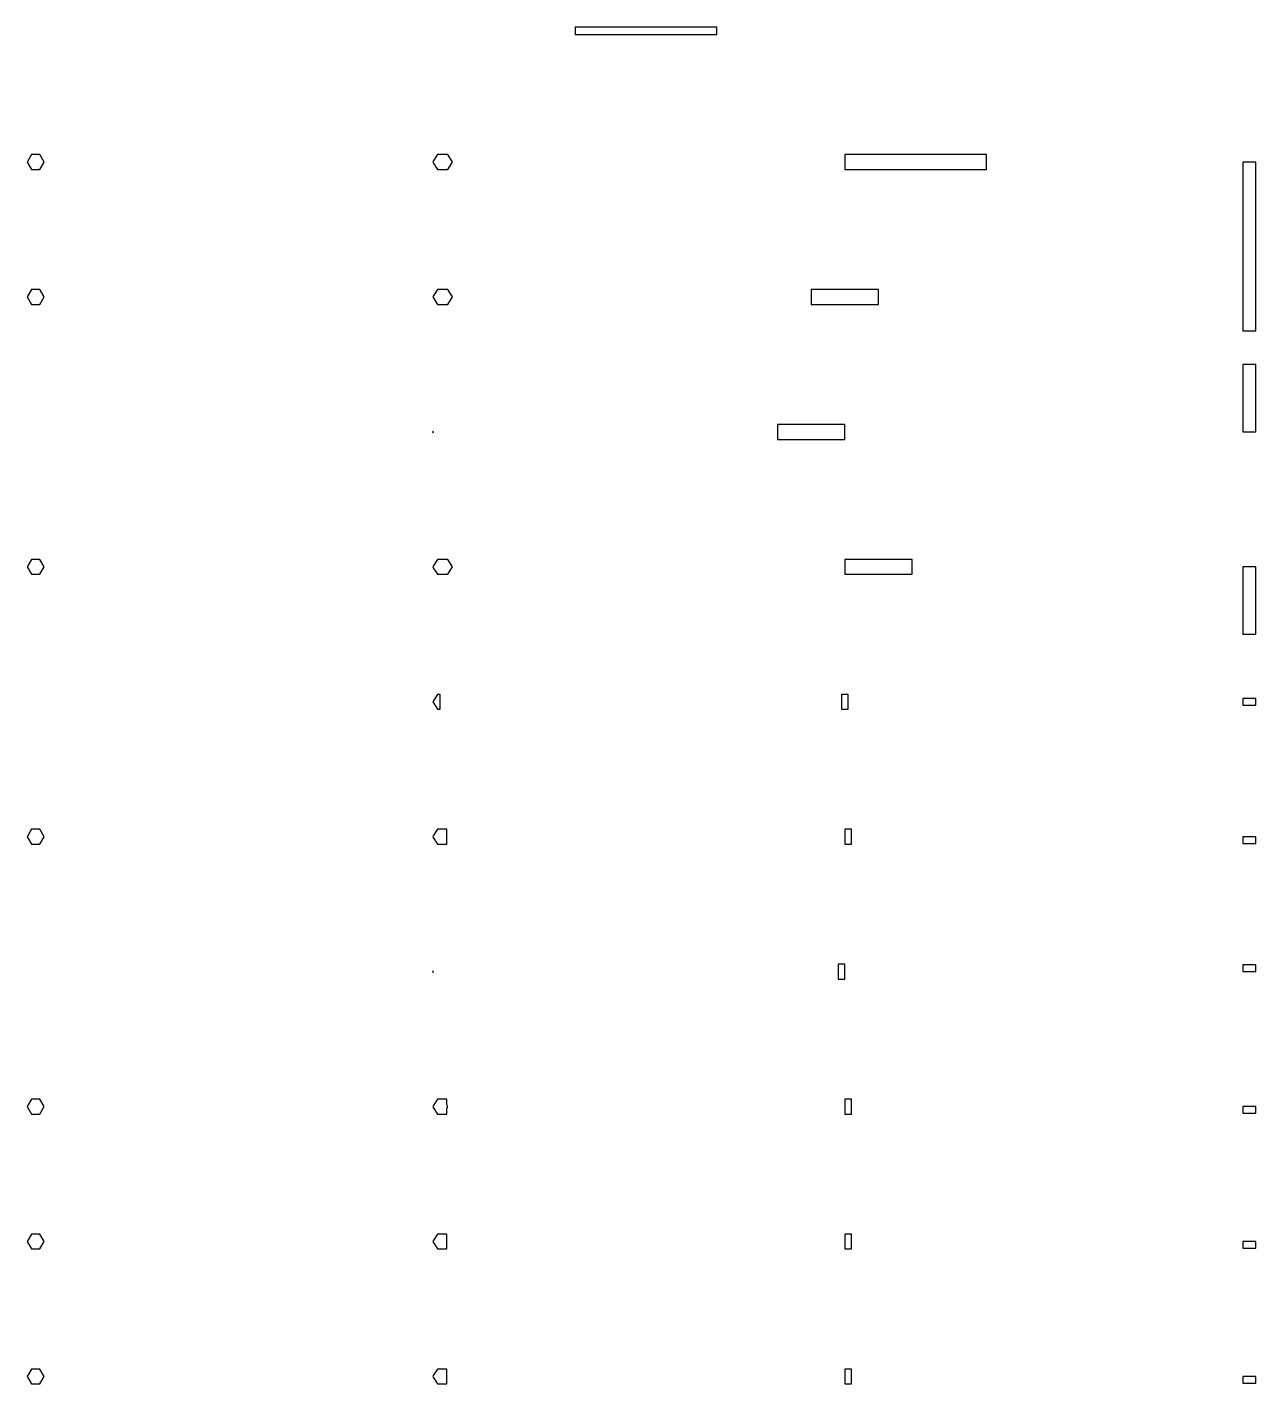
# Model space of a CAD drawing. Header units: metres. Extents: x -3 to 452, y -3 to 500.
import ezdxf

# ---------------------------------------------------------------- set-up
doc = ezdxf.new("R2010")
doc.units = ezdxf.units.M

msp = doc.modelspace()

# ---------------------------------------------------------------- linework, layer by layer
for p, q in [((252.5, 500), (200, 500)), ((200, 500), (200, 497.252)), ((252.5, 497.252), (252.5, 500)), ((200, 497.252), (252.5, 497.252)), ((-1.58675, 452.748), (-3.17349, 450)), ((1.58675, 452.748), (-1.58675, 452.748)), ((3.17349, 450), (1.58675, 452.748)), ((149.034, 452.748), (147.402, 450.301)), ((152.756, 452.748), (149.034, 452.748)), ((154.588, 450), (152.756, 452.748)), ((352.5, 452.748), (300, 452.748)), ((300, 452.748), (300, 447.252)), ((352.5, 447.252), (352.5, 452.748)), ((-3.17349, 450), (-1.58675, 447.252)), ((1.58675, 447.252), (3.17349, 450)), ((147.402, 450.301), (147.252, 450)), ((147.252, 450), (147.402, 449.699)), ((147.402, 449.699), (149.034, 447.252)), ((152.756, 447.252), (154.588, 450)), ((452.387, 450), (447.557, 450)), ((447.557, 450), (447.557, 387.5)), ((452.387, 387.5), (452.387, 450)), ((-1.58675, 447.252), (1.58675, 447.252)), ((149.034, 447.252), (152.756, 447.252)), ((300, 447.252), (352.5, 447.252)), ((-1.58675, 402.748), (-3.17349, 400)), ((1.58675, 402.748), (-1.58675, 402.748)), ((3.17349, 400), (1.58675, 402.748)), ((149.034, 402.748), (147.202, 400)), ((152.756, 402.748), (149.034, 402.748)), ((154.588, 400), (152.756, 402.748)), ((312.5, 402.748), (287.5, 402.748)), ((287.5, 402.748), (287.5, 397.252)), ((312.5, 397.252), (312.5, 402.748)), ((-3.17349, 400), (-1.58675, 397.252)), ((-1.58675, 397.252), (1.58675, 397.252)), ((1.58675, 397.252), (3.17349, 400)), ((147.202, 400), (149.034, 397.252)), ((149.034, 397.252), (152.756, 397.252)), ((152.756, 397.252), (154.588, 400)), ((287.5, 397.252), (312.5, 397.252)), ((447.557, 387.5), (452.387, 387.5)), ((452.387, 375), (447.557, 375)), ((447.557, 375), (447.557, 350)), ((452.387, 350), (452.387, 375)), ((300, 352.748), (275, 352.748)), ((275, 352.748), (275, 347.252)), ((300, 347.252), (300, 352.748)), ((147.402, 350.301), (147.202, 350)), ((147.202, 350), (147.402, 349.699)), ((147.402, 349.699), (147.402, 350.301)), ((275, 347.252), (300, 347.252)), ((447.557, 350), (452.387, 350)), ((-1.58675, 302.748), (-3.17349, 300)), ((1.58675, 302.748), (-1.58675, 302.748)), ((3.17349, 300), (1.58675, 302.748)), ((149.034, 302.748), (147.402, 300.301)), ((152.756, 302.748), (149.034, 302.748)), ((154.588, 300), (152.756, 302.748)), ((325, 302.748), (300, 302.748)), ((300, 302.748), (300, 297.252)), ((325, 297.252), (325, 302.748)), ((-3.17349, 300), (-1.58675, 297.252)), ((-1.58675, 297.252), (1.58675, 297.252)), ((1.58675, 297.252), (3.17349, 300)), ((147.402, 300.301), (147.252, 300)), ((147.252, 300), (147.402, 299.699)), ((147.402, 299.699), (149.034, 297.252)), ((149.034, 297.252), (152.756, 297.252)), ((152.756, 297.252), (154.588, 300)), ((300, 297.252), (325, 297.252)), ((452.387, 300), (447.557, 300)), ((447.557, 300), (447.557, 275)), ((452.387, 275), (452.387, 300)), ((447.557, 275), (452.387, 275)), ((149.034, 252.748), (147.202, 250)), ((149.902, 252.748), (149.034, 252.748)), ((149.902, 247.252), (149.902, 252.748)), ((301.25, 252.748), (298.75, 252.748)), ((298.75, 252.748), (298.75, 247.252)), ((301.25, 247.252), (301.25, 252.748)), ((147.202, 250), (149.034, 247.252)), ((149.034, 247.252), (149.902, 247.252)), ((298.75, 247.252), (301.25, 247.252)), ((452.387, 251.25), (447.557, 251.25)), ((447.557, 251.25), (447.557, 248.75)), ((447.557, 248.75), (452.387, 248.75)), ((452.387, 248.75), (452.387, 251.25)), ((-1.58675, 202.748), (-3.17349, 200)), ((1.58675, 202.748), (-1.58675, 202.748)), ((3.17349, 200), (1.58675, 202.748)), ((149.034, 202.748), (147.402, 200.3)), ((152.402, 202.748), (149.034, 202.748)), ((152.402, 197.252), (152.402, 202.748)), ((302.5, 202.748), (300, 202.748)), ((300, 202.748), (300, 197.252)), ((302.5, 197.252), (302.5, 202.748)), ((-3.17349, 200), (-1.58675, 197.252)), ((-1.58675, 197.252), (1.58675, 197.252)), ((1.58675, 197.252), (3.17349, 200)), ((147.402, 200.3), (147.252, 200)), ((147.252, 200), (147.402, 199.7)), ((147.402, 199.7), (149.034, 197.252)), ((149.034, 197.252), (152.402, 197.252)), ((300, 197.252), (302.5, 197.252)), ((452.387, 200), (447.557, 200)), ((447.557, 200), (447.557, 197.5)), ((447.557, 197.5), (452.387, 197.5)), ((452.387, 197.5), (452.387, 200)), ((300, 152.748), (297.5, 152.748)), ((297.5, 152.748), (297.5, 147.252)), ((300, 147.252), (300, 152.748)), ((452.387, 152.5), (447.557, 152.5)), ((447.557, 152.5), (447.557, 150)), ((452.387, 150), (452.387, 152.5)), ((147.402, 150.3), (147.202, 150)), ((147.202, 150), (147.402, 149.7)), ((147.402, 149.7), (147.402, 150.3)), ((297.5, 147.252), (300, 147.252)), ((447.557, 150), (452.387, 150)), ((-1.58675, 102.748), (-3.17349, 100)), ((1.58675, 102.748), (-1.58675, 102.748)), ((3.17349, 100), (1.58675, 102.748)), ((149.034, 102.748), (147.402, 100.3)), ((152.402, 102.748), (149.034, 102.748)), ((152.402, 100.777), (152.402, 102.748)), ((152.442, 100.723), (152.402, 100.777)), ((152.534, 100.552), (152.442, 100.723)), ((152.601, 100.373), (152.534, 100.552)), ((302.5, 102.748), (300, 102.748)), ((300, 102.748), (300, 97.2517)), ((302.5, 97.2517), (302.5, 102.748)), ((-3.17349, 100), (-1.58675, 97.2517)), ((-1.58675, 97.2517), (1.58675, 97.2517)), ((1.58675, 97.2517), (3.17349, 100)), ((147.402, 100.3), (147.252, 100)), ((147.252, 100), (147.402, 99.6995)), ((147.402, 99.6995), (149.034, 97.2517)), ((149.034, 97.2517), (152.402, 97.2517)), ((152.402, 99.2233), (152.442, 99.2774)), ((152.402, 97.2517), (152.402, 99.2233)), ((152.442, 99.2774), (152.534, 99.4478)), ((152.534, 99.4478), (152.601, 99.627)), ((152.642, 100.188), (152.601, 100.373)), ((152.601, 99.627), (152.642, 99.812)), ((152.656, 100), (152.642, 100.188)), ((152.642, 99.812), (152.656, 100)), ((300, 97.2517), (302.5, 97.2517)), ((452.387, 100), (447.557, 100)), ((447.557, 100), (447.557, 97.5)), ((447.557, 97.5), (452.387, 97.5)), ((452.387, 97.5), (452.387, 100)), ((-1.58675, 52.7483), (-3.17349, 50)), ((1.58675, 52.7483), (-1.58675, 52.7483)), ((3.17349, 50), (1.58675, 52.7483)), ((147.402, 50.3005), (147.252, 50)), ((149.034, 52.7483), (147.402, 50.3005)), ((152.402, 52.7483), (149.034, 52.7483)), ((152.402, 47.2517), (152.402, 52.7483)), ((302.5, 52.7483), (300, 52.7483)), ((300, 52.7483), (300, 47.2517)), ((302.5, 47.2517), (302.5, 52.7483)), ((-3.17349, 50), (-1.58675, 47.2517)), ((-1.58675, 47.2517), (1.58675, 47.2517)), ((1.58675, 47.2517), (3.17349, 50)), ((147.252, 50), (147.402, 49.6995)), ((147.402, 49.6995), (149.034, 47.2517)), ((149.034, 47.2517), (152.402, 47.2517)), ((300, 47.2517), (302.5, 47.2517)), ((452.387, 50), (447.557, 50)), ((447.557, 50), (447.557, 47.5)), ((447.557, 47.5), (452.387, 47.5)), ((452.387, 47.5), (452.387, 50)), ((-1.58675, 2.74832), (-3.17349, 0)), ((-3.17349, 0), (-1.58675, -2.74832)), ((1.58675, 2.74832), (-1.58675, 2.74832)), ((3.17349, 0), (1.58675, 2.74832)), ((1.58675, -2.74832), (3.17349, 0)), ((147.402, 0.30049), (147.252, 0)), ((147.252, 0), (147.402, -0.30049)), ((149.034, 2.74832), (147.402, 0.30049)), ((152.402, 2.74832), (149.034, 2.74832)), ((152.402, -2.74832), (152.402, 2.74832)), ((302.5, 2.74832), (300, 2.74832)), ((300, 2.74832), (300, -2.74832)), ((302.5, -2.74832), (302.5, 2.74832)), ((452.387, 0), (447.557, 0)), ((447.557, 0), (447.557, -2.5)), ((452.387, -2.5), (452.387, 0)), ((-1.58675, -2.74832), (1.58675, -2.74832)), ((147.402, -0.30049), (149.034, -2.74832)), ((149.034, -2.74832), (152.402, -2.74832)), ((300, -2.74832), (302.5, -2.74832)), ((447.557, -2.5), (452.387, -2.5))]:
    msp.add_line(p, q)

doc.saveas('drawing.dxf')
